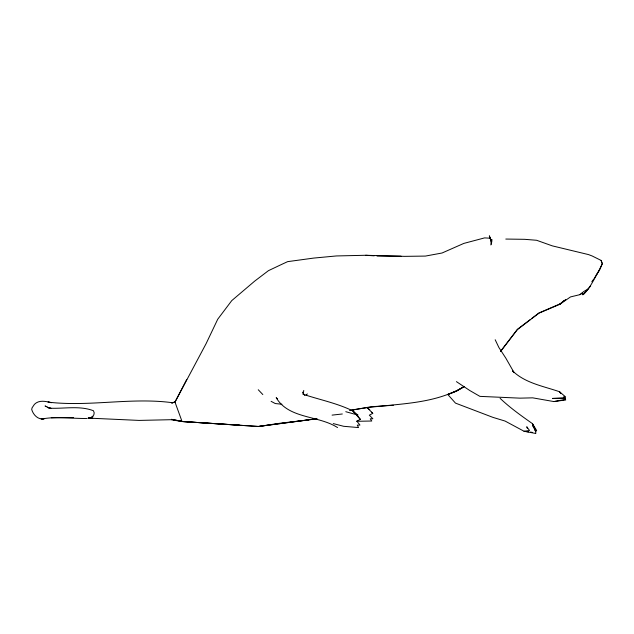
<?xml version="1.0" encoding="UTF-8"?>
<svg xmlns="http://www.w3.org/2000/svg" width="634" height="634" viewBox="0 0 634 634"><rect width="100%" height="100%" fill="white"/><g stroke="black" fill="none" stroke-linecap="round" stroke-linejoin="round"><path stroke-width="0.95" d="M491.398 244.177L491.754 239.335L491.699 242.196L489.345 235.808L491.358 242.283M490.867 244.954L491.239 241.118M303.211 393.88L303.757 390.441M582.432 294.271L583.415 294.533C589.953 288.216 593.535 280.093 597.997 272.366M596.895 274.15L594.327 278.278M186.761 379.409L174.913 402.218L206.137 343.58L217.731 319.227L231.767 300.603L254.725 281.092L268.436 270.67L281.187 264.624L287.63 261.644L313.671 258.086L336.432 255.946L365.683 255.28L404.468 256.358L425.406 256.081L442.049 253.006L463.826 243.408L484.59 237.893L490.375 238.21M505.797 239.058L524.659 239.319L536.626 240.278L552.269 245.857L588.55 254.599L592.085 255.946L601.119 260.423L602.3 263.728L599.859 269.498L596.285 274.982M598.75 271.162L598.179 272.121L602.292 263.712L601.135 260.463M593.852 278.96L591.799 281.765M316.184 418.789L258.371 426.46L182.037 421.499L170.768 419.708L139.068 420.413L88.8 418.115C92.437 418.02 95.726 414.145 93.452 410.745C79.67 405.388 63.868 408.922 49.428 408.185L50.926 408.28L47.915 407.67M500.686 351.339L517.431 329.553L538.963 313.156L559.64 304.399L565.718 299.51M500.638 351.236L517.352 329.387L530.428 319.441M88.118 418.115L88.522 417.703M590.658 285.989L582.836 294.842L582.313 293.994M563.983 300.587L559.64 304.399L570.529 296.91L580.047 294.62L582.25 293.035M306 395.109L307.379 393.928M580.047 294.62L583.803 291.481L588.09 289.033M531.966 318.268L538.892 312.998L561.605 303.195M91.882 417.061L92.905 416.419M464.35 386.415C429.757 407.202 387.628 402.677 349.532 410.523M367.157 407.527L372.76 413.376L369.337 415.175L372.871 418.757L370.256 418.812L371.77 421.016L356.791 421.293M302.957 394.189C319.568 399.761 336.836 403.089 352.789 410.872L360.413 419.407L356.791 421.103L359.946 425.065L357.283 425.16L358.551 427.578L343.636 426.294L333.254 423.583M174.849 401.901L171.655 403.042L175.016 402.162L182.045 421.515L258.474 426.476L317.159 418.773M456.425 381.636L469.77 390.52L479.906 396.369L520.007 398.152L532.679 397.843L553.87 401.568L565.552 399.372L564.078 396.892M563.729 397.264L565.623 396.924L559.465 391.709C543.393 386.161 525.158 383.158 512.462 370.787L514.087 372.626L505.821 358.139L498.903 347.527L495.186 339.753M351.49 410.238L370.906 406.759L393.342 405.269M258.474 426.476L279.325 423.33L308.71 419.874M553.87 401.568L565.75 399.975M42.866 418.773L41.131 418.876L44.451 418.662C38.389 420.271 33.182 414.921 31.7 409.445L32.072 407.828L34.458 404.302C39.054 399.689 45.791 401.322 51.394 402.677L48.033 402.122C89.457 407.012 131.301 397.153 172.559 402.733M332.073 415.119L342.328 413.986M87.08 418.448C72.284 418.757 57.448 416.229 42.629 418.844L43.738 418.725M51.283 417.766L73.449 417.616M563.792 398.041L552.468 398.445L565.37 398.128L564.054 396.702M401.068 256.207L377.048 256.009M88.887 418.123L92.754 418.163M365.683 255.28L374.203 255.827M239.731 425.152L182.045 421.515L171.497 419.328L180.967 421.103M281.94 404.246L275.259 403.541L271.106 401.33M528.582 431.865L524.049 431.255L505.108 421.071L492.967 417.386L455.466 403.105L447.675 394.364M530.396 432.111L532.211 432.356M534.763 430.272L536.665 430.541L532.457 423.655C521.299 415.777 510.124 407.876 500.099 398.318M535.825 433.482L524.049 431.255L529.548 430.494L526.751 426.753L527.44 428.56M354.58 412.797L352.789 410.872L357.877 415.064L356.371 414.731L360.413 419.407M345.776 411.704L357.877 415.064M337.557 427.578C318.49 415.254 288.692 419.026 276.194 397.669L277.613 398.929M45.965 406.418L45.054 405.966L48.818 407.892L47.336 407.115M367.443 407.9L369.765 409.715M262.825 394.554L258.252 389.744M371.476 412.187L372.76 413.376M560.773 393.135L559.465 391.709L560.527 393.096M302.458 392.169L304.669 395.394M532.615 425.826L535.215 430.026L535.833 432.848M536.055 431.603L532.457 423.655L533.899 427.791M464.46 386.439L456.432 391.17L447.699 394.546L456.401 391.083L464.46 386.415"/></g></svg>
